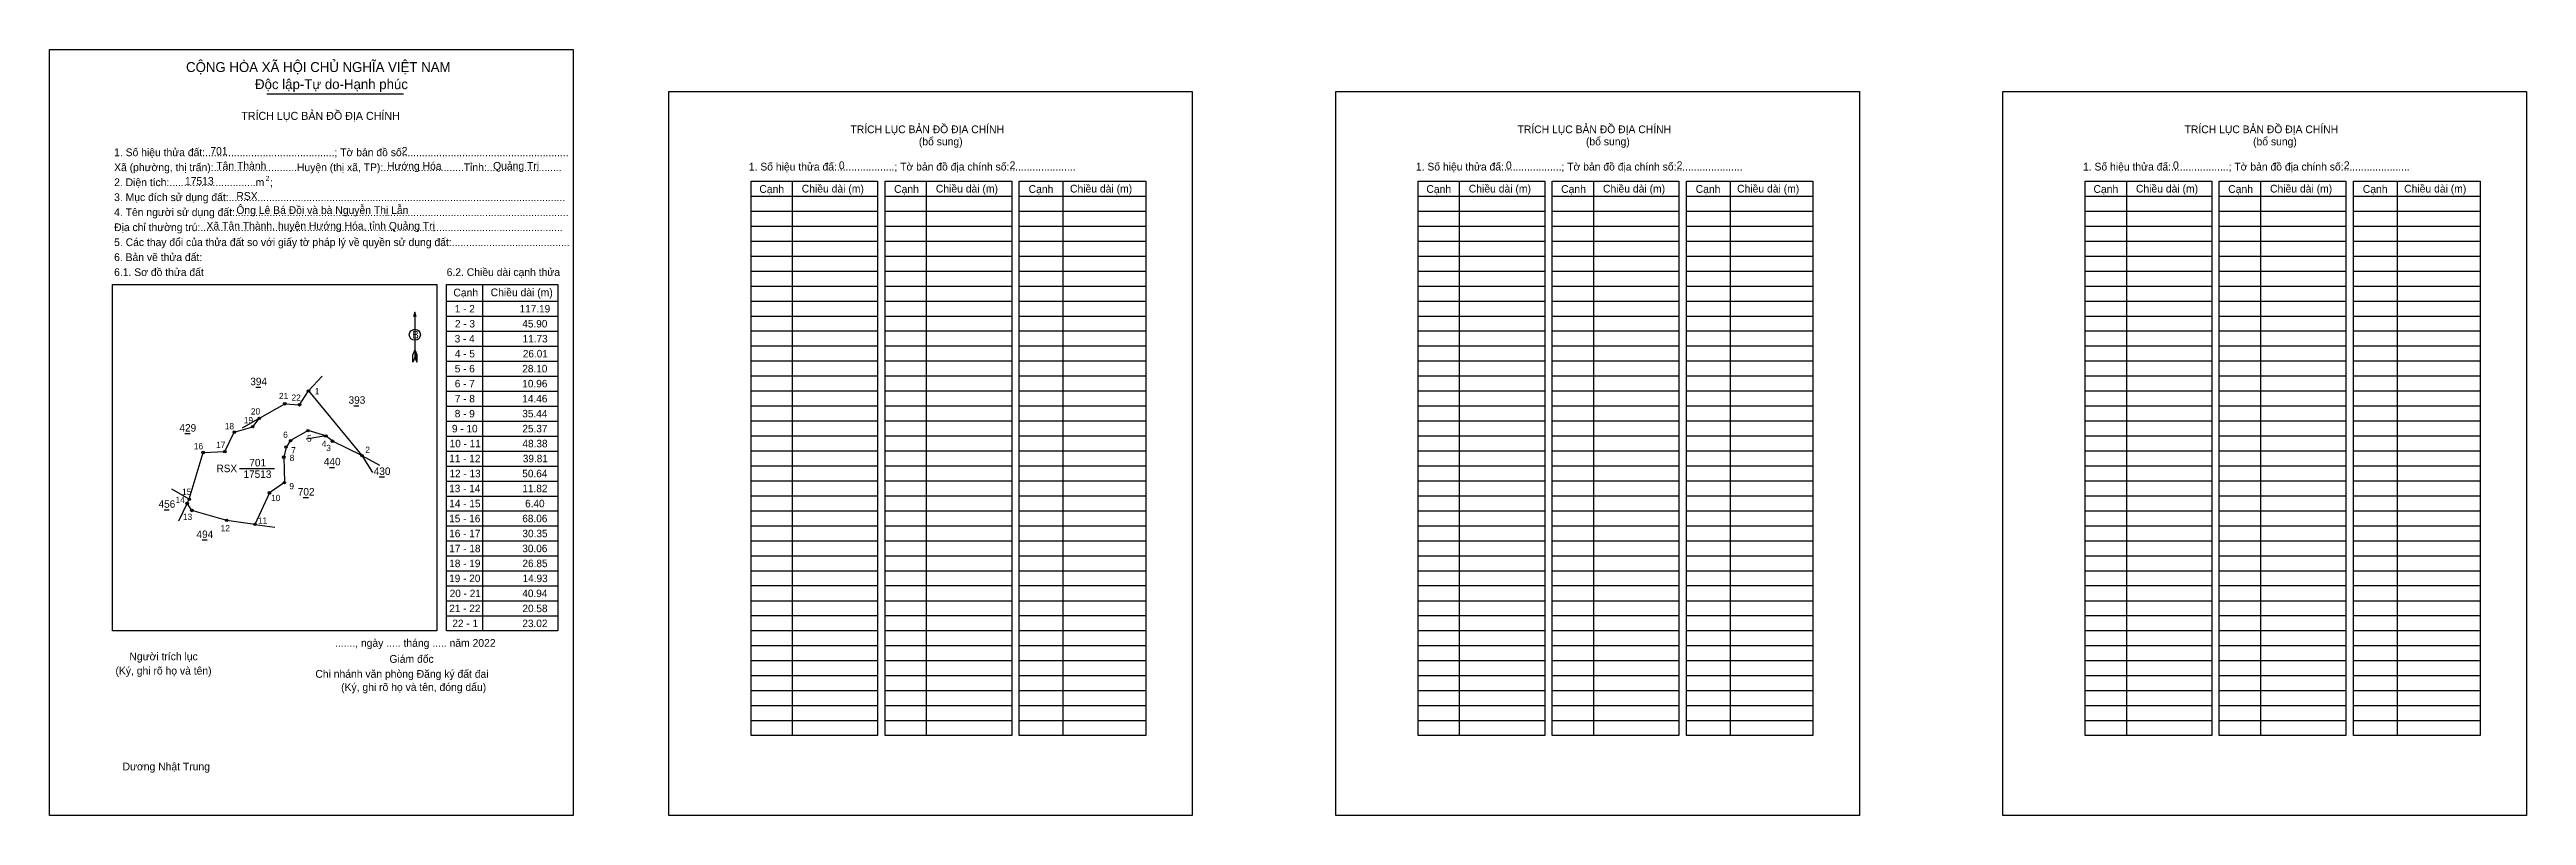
# Model space of a CAD drawing. Extents: x 540844 to 544302, y 1836674 to 1837744.
import ezdxf

# ---------------------------------------------------------------- set-up
doc = ezdxf.new("R2010")
doc.units = 0
for name, color, linetype in [('Level 1', 7, 'Continuous'), ('Level 10', 7, 'Continuous'), ('Level 11', 7, 'Continuous'), ('Level 13', 7, 'Continuous'), ('Level 2', 7, 'Continuous'), ('Level 27', 7, 'Continuous'), ('Level 36', 7, 'Continuous'), ('Level 52', 7, 'Continuous'), ('Level 6', 7, 'Continuous'), ('Level 9', 7, 'Continuous')]:
    doc.layers.add(name, color=color, linetype=linetype)

msp = doc.modelspace()

# ---------------------------------------------------------------- linework, layer by layer
at = {"layer": 'Level 1'}
for p, q in [((540844, 1837743.6), (540844, 1837743.6)), ((541708.4, 1837685.3), (541708.4, 1837685.3)), ((541823.3, 1837539), (542000, 1837539)), ((541880.8, 1837559.9), (541880.8, 1836786.1)), ((542010.5, 1837539), (542187.2, 1837539)), ((542068, 1837559.9), (542068, 1836786.1)), ((542197.7, 1837539), (542374.5, 1837539)), ((542258.7, 1837559.9), (542258.7, 1836786.1)), ((542754.5, 1837539), (542931.2, 1837539)), ((542812, 1837559.9), (542812, 1836786.1)), ((542941.7, 1837539), (543118.4, 1837539)), ((542999.2, 1837559.9), (542999.2, 1836786.1)), ((543129, 1837539), (543305.7, 1837539)), ((543190, 1837559.9), (543190, 1836786.1)), ((543685.7, 1837539), (543862.4, 1837539)), ((543743.2, 1837559.9), (543743.2, 1836786.1)), ((543872.9, 1837539), (544049.7, 1837539)), ((543930.5, 1837559.9), (543930.5, 1836786.1)), ((544060.2, 1837539), (544236.9, 1837539)), ((544121.2, 1837559.9), (544121.2, 1836786.1)), ((541823.3, 1837518.1), (542000, 1837518.1)), ((542010.5, 1837518.1), (542187.2, 1837518.1)), ((542197.7, 1837518.1), (542374.5, 1837518.1)), ((542754.5, 1837518.1), (542931.2, 1837518.1)), ((542941.7, 1837518.1), (543118.4, 1837518.1)), ((543129, 1837518.1), (543305.7, 1837518.1)), ((543685.7, 1837518.1), (543862.4, 1837518.1)), ((543872.9, 1837518.1), (544049.7, 1837518.1)), ((544060.2, 1837518.1), (544236.9, 1837518.1)), ((541823.3, 1837497.2), (542000, 1837497.2)), ((541823.3, 1837476.3), (542000, 1837476.3)), ((542010.5, 1837497.2), (542187.2, 1837497.2)), ((542010.5, 1837476.3), (542187.2, 1837476.3)), ((542197.7, 1837497.2), (542374.5, 1837497.2)), ((542197.7, 1837476.3), (542374.5, 1837476.3)), ((542754.5, 1837497.2), (542931.2, 1837497.2)), ((542754.5, 1837476.3), (542931.2, 1837476.3)), ((542941.7, 1837497.2), (543118.4, 1837497.2)), ((542941.7, 1837476.3), (543118.4, 1837476.3)), ((543129, 1837497.2), (543305.7, 1837497.2)), ((543129, 1837476.3), (543305.7, 1837476.3)), ((543685.7, 1837497.2), (543862.4, 1837497.2)), ((543685.7, 1837476.3), (543862.4, 1837476.3)), ((543872.9, 1837497.2), (544049.7, 1837497.2)), ((543872.9, 1837476.3), (544049.7, 1837476.3)), ((544060.2, 1837497.2), (544236.9, 1837497.2)), ((544060.2, 1837476.3), (544236.9, 1837476.3)), ((541823.3, 1837455.4), (542000, 1837455.4)), ((541823.3, 1837434.5), (542000, 1837434.5)), ((542010.5, 1837455.4), (542187.2, 1837455.4)), ((542010.5, 1837434.5), (542187.2, 1837434.5)), ((542197.7, 1837455.4), (542374.5, 1837455.4)), ((542197.7, 1837434.5), (542374.5, 1837434.5)), ((542754.5, 1837455.4), (542931.2, 1837455.4)), ((542754.5, 1837434.5), (542931.2, 1837434.5)), ((542941.7, 1837455.4), (543118.4, 1837455.4)), ((542941.7, 1837434.5), (543118.4, 1837434.5)), ((543129, 1837455.4), (543305.7, 1837455.4)), ((543129, 1837434.5), (543305.7, 1837434.5)), ((543685.7, 1837455.4), (543862.4, 1837455.4)), ((543685.7, 1837434.5), (543862.4, 1837434.5)), ((543872.9, 1837455.4), (544049.7, 1837455.4)), ((543872.9, 1837434.5), (544049.7, 1837434.5)), ((544060.2, 1837455.4), (544236.9, 1837455.4)), ((544060.2, 1837434.5), (544236.9, 1837434.5)), ((540932, 1837415.7), (540932, 1837415.7)), ((541448.6, 1837415.7), (541448.6, 1836932.2)), ((541823.3, 1837413.5), (542000, 1837413.5)), ((542010.5, 1837413.5), (542187.2, 1837413.5)), ((542197.7, 1837413.5), (542374.5, 1837413.5)), ((542754.5, 1837413.5), (542931.2, 1837413.5)), ((542941.7, 1837413.5), (543118.4, 1837413.5)), ((543129, 1837413.5), (543305.7, 1837413.5)), ((543685.7, 1837413.5), (543862.4, 1837413.5)), ((543872.9, 1837413.5), (544049.7, 1837413.5)), ((544060.2, 1837413.5), (544236.9, 1837413.5)), ((541354, 1837377.1), (541354, 1837313.9)), ((541398.4, 1837392.3), (541553.5, 1837392.3)), ((541398.4, 1837371.4), (541553.5, 1837371.4)), ((541823.3, 1837392.6), (542000, 1837392.6)), ((541823.3, 1837371.7), (542000, 1837371.7)), ((542010.5, 1837392.6), (542187.2, 1837392.6)), ((542010.5, 1837371.7), (542187.2, 1837371.7)), ((542197.7, 1837392.6), (542374.5, 1837392.6)), ((542197.7, 1837371.7), (542374.5, 1837371.7)), ((542754.5, 1837392.6), (542931.2, 1837392.6)), ((542754.5, 1837371.7), (542931.2, 1837371.7)), ((542941.7, 1837392.6), (543118.4, 1837392.6)), ((542941.7, 1837371.7), (543118.4, 1837371.7)), ((543129, 1837392.6), (543305.7, 1837392.6)), ((543129, 1837371.7), (543305.7, 1837371.7)), ((543685.7, 1837392.6), (543862.4, 1837392.6)), ((543685.7, 1837371.7), (543862.4, 1837371.7)), ((543872.9, 1837392.6), (544049.7, 1837392.6)), ((543872.9, 1837371.7), (544049.7, 1837371.7)), ((544060.2, 1837392.6), (544236.9, 1837392.6)), ((544060.2, 1837371.7), (544236.9, 1837371.7)), ((541398.4, 1837350.5), (541553.5, 1837350.5)), ((541398.4, 1837329.6), (541553.5, 1837329.6)), ((541823.3, 1837350.8), (542000, 1837350.8)), ((541823.3, 1837329.9), (542000, 1837329.9)), ((542010.5, 1837350.8), (542187.2, 1837350.8)), ((542010.5, 1837329.9), (542187.2, 1837329.9)), ((542197.7, 1837350.8), (542374.5, 1837350.8)), ((542197.7, 1837329.9), (542374.5, 1837329.9)), ((542754.5, 1837350.8), (542931.2, 1837350.8)), ((542754.5, 1837329.9), (542931.2, 1837329.9)), ((542941.7, 1837350.8), (543118.4, 1837350.8)), ((542941.7, 1837329.9), (543118.4, 1837329.9)), ((543129, 1837350.8), (543305.7, 1837350.8)), ((543129, 1837329.9), (543305.7, 1837329.9)), ((543685.7, 1837350.8), (543862.4, 1837350.8)), ((543685.7, 1837329.9), (543862.4, 1837329.9)), ((543872.9, 1837350.8), (544049.7, 1837350.8)), ((543872.9, 1837329.9), (544049.7, 1837329.9)), ((544060.2, 1837350.8), (544236.9, 1837350.8)), ((544060.2, 1837329.9), (544236.9, 1837329.9)), ((541351.2, 1837307.4), (541351.4, 1837317.9)), ((541354, 1837313.9), (541351.2, 1837307.4)), ((541354, 1837324.3), (541351.4, 1837317.9)), ((541354, 1837324.3), (541356.7, 1837317.9)), ((541354, 1837323.4), (541356.7, 1837316.9)), ((541354, 1837322.5), (541356.7, 1837316)), ((541354, 1837321.6), (541356.7, 1837315.1)), ((541354, 1837320.6), (541356.7, 1837314.1)), ((541354, 1837319.7), (541356.7, 1837313.2)), ((541354, 1837318.8), (541356.7, 1837312.2)), ((541354, 1837317.9), (541356.8, 1837311.3)), ((541354, 1837317), (541356.8, 1837310.4)), ((541354, 1837316.1), (541356.8, 1837309.4)), ((541354, 1837315.2), (541356.8, 1837308.5)), ((541354, 1837313.9), (541356.8, 1837307.4)), ((541356.8, 1837307.4), (541356.7, 1837317.9)), ((541398.4, 1837308.7), (541553.5, 1837308.7)), ((541823.3, 1837309), (542000, 1837309)), ((542010.5, 1837309), (542187.2, 1837309)), ((542197.7, 1837309), (542374.5, 1837309)), ((542754.5, 1837309), (542931.2, 1837309)), ((542941.7, 1837309), (543118.4, 1837309)), ((543129, 1837309), (543305.7, 1837309)), ((543685.7, 1837309), (543862.4, 1837309)), ((543872.9, 1837309), (544049.7, 1837309)), ((544060.2, 1837309), (544236.9, 1837309)), ((541398.4, 1837287.7), (541553.5, 1837287.7)), ((541398.4, 1837266.8), (541553.5, 1837266.8)), ((541823.3, 1837288.1), (542000, 1837288.1)), ((541823.3, 1837267.1), (542000, 1837267.1)), ((542010.5, 1837288.1), (542187.2, 1837288.1)), ((542010.5, 1837267.1), (542187.2, 1837267.1)), ((542197.7, 1837288.1), (542374.5, 1837288.1)), ((542197.7, 1837267.1), (542374.5, 1837267.1)), ((542754.5, 1837288.1), (542931.2, 1837288.1)), ((542754.5, 1837267.1), (542931.2, 1837267.1)), ((542941.7, 1837288.1), (543118.4, 1837288.1)), ((542941.7, 1837267.1), (543118.4, 1837267.1)), ((543129, 1837288.1), (543305.7, 1837288.1)), ((543129, 1837267.1), (543305.7, 1837267.1)), ((543685.7, 1837288.1), (543862.4, 1837288.1)), ((543685.7, 1837267.1), (543862.4, 1837267.1)), ((543872.9, 1837288.1), (544049.7, 1837288.1)), ((543872.9, 1837267.1), (544049.7, 1837267.1)), ((544060.2, 1837288.1), (544236.9, 1837288.1)), ((544060.2, 1837267.1), (544236.9, 1837267.1)), ((541398.4, 1837245.9), (541553.5, 1837245.9)), ((541398.4, 1837225), (541553.5, 1837225)), ((541823.3, 1837246.2), (542000, 1837246.2)), ((541823.3, 1837225.3), (542000, 1837225.3)), ((542010.5, 1837246.2), (542187.2, 1837246.2)), ((542010.5, 1837225.3), (542187.2, 1837225.3)), ((542197.7, 1837246.2), (542374.5, 1837246.2)), ((542197.7, 1837225.3), (542374.5, 1837225.3)), ((542754.5, 1837246.2), (542931.2, 1837246.2)), ((542754.5, 1837225.3), (542931.2, 1837225.3)), ((542941.7, 1837246.2), (543118.4, 1837246.2)), ((542941.7, 1837225.3), (543118.4, 1837225.3)), ((543129, 1837246.2), (543305.7, 1837246.2)), ((543129, 1837225.3), (543305.7, 1837225.3)), ((543685.7, 1837246.2), (543862.4, 1837246.2)), ((543685.7, 1837225.3), (543862.4, 1837225.3)), ((543872.9, 1837246.2), (544049.7, 1837246.2)), ((543872.9, 1837225.3), (544049.7, 1837225.3)), ((544060.2, 1837246.2), (544236.9, 1837246.2)), ((544060.2, 1837225.3), (544236.9, 1837225.3)), ((541398.4, 1837204.1), (541553.5, 1837204.1)), ((541823.3, 1837204.4), (542000, 1837204.4)), ((542010.5, 1837204.4), (542187.2, 1837204.4)), ((542197.7, 1837204.4), (542374.5, 1837204.4)), ((542754.5, 1837204.4), (542931.2, 1837204.4)), ((542941.7, 1837204.4), (543118.4, 1837204.4)), ((543129, 1837204.4), (543305.7, 1837204.4)), ((543685.7, 1837204.4), (543862.4, 1837204.4)), ((543872.9, 1837204.4), (544049.7, 1837204.4)), ((544060.2, 1837204.4), (544236.9, 1837204.4)), ((541398.4, 1837183.2), (541553.5, 1837183.2)), ((541398.4, 1837162.3), (541553.5, 1837162.3)), ((541823.3, 1837183.5), (542000, 1837183.5)), ((541823.3, 1837162.6), (542000, 1837162.6)), ((542010.5, 1837183.5), (542187.2, 1837183.5)), ((542010.5, 1837162.6), (542187.2, 1837162.6)), ((542197.7, 1837183.5), (542374.5, 1837183.5)), ((542197.7, 1837162.6), (542374.5, 1837162.6)), ((542754.5, 1837183.5), (542931.2, 1837183.5)), ((542754.5, 1837162.6), (542931.2, 1837162.6)), ((542941.7, 1837183.5), (543118.4, 1837183.5)), ((542941.7, 1837162.6), (543118.4, 1837162.6)), ((543129, 1837183.5), (543305.7, 1837183.5)), ((543129, 1837162.6), (543305.7, 1837162.6)), ((543685.7, 1837183.5), (543862.4, 1837183.5)), ((543685.7, 1837162.6), (543862.4, 1837162.6)), ((543872.9, 1837183.5), (544049.7, 1837183.5)), ((543872.9, 1837162.6), (544049.7, 1837162.6)), ((544060.2, 1837183.5), (544236.9, 1837183.5)), ((544060.2, 1837162.6), (544236.9, 1837162.6)), ((541398.4, 1837141.3), (541553.5, 1837141.3)), ((541398.4, 1837120.4), (541553.5, 1837120.4)), ((541823.3, 1837141.7), (542000, 1837141.7)), ((541823.3, 1837120.7), (542000, 1837120.7)), ((542010.5, 1837141.7), (542187.2, 1837141.7)), ((542010.5, 1837120.7), (542187.2, 1837120.7)), ((542197.7, 1837141.7), (542374.5, 1837141.7)), ((542197.7, 1837120.7), (542374.5, 1837120.7)), ((542754.5, 1837141.7), (542931.2, 1837141.7)), ((542754.5, 1837120.7), (542931.2, 1837120.7)), ((542941.7, 1837141.7), (543118.4, 1837141.7)), ((542941.7, 1837120.7), (543118.4, 1837120.7)), ((543129, 1837141.7), (543305.7, 1837141.7)), ((543129, 1837120.7), (543305.7, 1837120.7)), ((543685.7, 1837141.7), (543862.4, 1837141.7)), ((543685.7, 1837120.7), (543862.4, 1837120.7)), ((543872.9, 1837141.7), (544049.7, 1837141.7)), ((543872.9, 1837120.7), (544049.7, 1837120.7)), ((544060.2, 1837141.7), (544236.9, 1837141.7)), ((544060.2, 1837120.7), (544236.9, 1837120.7)), ((541398.4, 1837099.5), (541553.5, 1837099.5)), ((541823.3, 1837099.8), (542000, 1837099.8)), ((542010.5, 1837099.8), (542187.2, 1837099.8)), ((542197.7, 1837099.8), (542374.5, 1837099.8)), ((542754.5, 1837099.8), (542931.2, 1837099.8)), ((542941.7, 1837099.8), (543118.4, 1837099.8)), ((543129, 1837099.8), (543305.7, 1837099.8)), ((543685.7, 1837099.8), (543862.4, 1837099.8)), ((543872.9, 1837099.8), (544049.7, 1837099.8)), ((544060.2, 1837099.8), (544236.9, 1837099.8)), ((541398.4, 1837078.6), (541553.5, 1837078.6)), ((541398.4, 1837057.7), (541553.5, 1837057.7)), ((541823.3, 1837078.9), (542000, 1837078.9)), ((541823.3, 1837058), (542000, 1837058)), ((542010.5, 1837078.9), (542187.2, 1837078.9)), ((542010.5, 1837058), (542187.2, 1837058)), ((542197.7, 1837078.9), (542374.5, 1837078.9)), ((542197.7, 1837058), (542374.5, 1837058)), ((542754.5, 1837078.9), (542931.2, 1837078.9)), ((542754.5, 1837058), (542931.2, 1837058)), ((542941.7, 1837078.9), (543118.4, 1837078.9)), ((542941.7, 1837058), (543118.4, 1837058)), ((543129, 1837078.9), (543305.7, 1837078.9)), ((543129, 1837058), (543305.7, 1837058)), ((543685.7, 1837078.9), (543862.4, 1837078.9)), ((543685.7, 1837058), (543862.4, 1837058)), ((543872.9, 1837078.9), (544049.7, 1837078.9)), ((543872.9, 1837058), (544049.7, 1837058)), ((544060.2, 1837078.9), (544236.9, 1837078.9)), ((544060.2, 1837058), (544236.9, 1837058)), ((541398.4, 1837036.8), (541553.5, 1837036.8)), ((541398.4, 1837015.9), (541553.5, 1837015.9)), ((541823.3, 1837037.1), (542000, 1837037.1)), ((541823.3, 1837016.2), (542000, 1837016.2)), ((542010.5, 1837037.1), (542187.2, 1837037.1)), ((542010.5, 1837016.2), (542187.2, 1837016.2)), ((542197.7, 1837037.1), (542374.5, 1837037.1)), ((542197.7, 1837016.2), (542374.5, 1837016.2)), ((542754.5, 1837037.1), (542931.2, 1837037.1)), ((542754.5, 1837016.2), (542931.2, 1837016.2)), ((542941.7, 1837037.1), (543118.4, 1837037.1)), ((542941.7, 1837016.2), (543118.4, 1837016.2)), ((543129, 1837037.1), (543305.7, 1837037.1)), ((543129, 1837016.2), (543305.7, 1837016.2)), ((543685.7, 1837037.1), (543862.4, 1837037.1)), ((543685.7, 1837016.2), (543862.4, 1837016.2)), ((543872.9, 1837037.1), (544049.7, 1837037.1)), ((543872.9, 1837016.2), (544049.7, 1837016.2)), ((544060.2, 1837037.1), (544236.9, 1837037.1)), ((544060.2, 1837016.2), (544236.9, 1837016.2)), ((541398.4, 1836994.9), (541553.5, 1836994.9)), ((541823.3, 1836995.3), (542000, 1836995.3)), ((542010.5, 1836995.3), (542187.2, 1836995.3)), ((542197.7, 1836995.3), (542374.5, 1836995.3)), ((542754.5, 1836995.3), (542931.2, 1836995.3)), ((542941.7, 1836995.3), (543118.4, 1836995.3)), ((543129, 1836995.3), (543305.7, 1836995.3)), ((543685.7, 1836995.3), (543862.4, 1836995.3)), ((543872.9, 1836995.3), (544049.7, 1836995.3)), ((544060.2, 1836995.3), (544236.9, 1836995.3)), ((541398.4, 1836974), (541553.5, 1836974)), ((541398.4, 1836953.1), (541553.5, 1836953.1)), ((541823.3, 1836974.3), (542000, 1836974.3)), ((541823.3, 1836953.4), (542000, 1836953.4)), ((542010.5, 1836974.3), (542187.2, 1836974.3)), ((542010.5, 1836953.4), (542187.2, 1836953.4)), ((542197.7, 1836974.3), (542374.5, 1836974.3)), ((542197.7, 1836953.4), (542374.5, 1836953.4)), ((542754.5, 1836974.3), (542931.2, 1836974.3)), ((542754.5, 1836953.4), (542931.2, 1836953.4)), ((542941.7, 1836974.3), (543118.4, 1836974.3)), ((542941.7, 1836953.4), (543118.4, 1836953.4)), ((543129, 1836974.3), (543305.7, 1836974.3)), ((543129, 1836953.4), (543305.7, 1836953.4)), ((543685.7, 1836974.3), (543862.4, 1836974.3)), ((543685.7, 1836953.4), (543862.4, 1836953.4)), ((543872.9, 1836974.3), (544049.7, 1836974.3)), ((543872.9, 1836953.4), (544049.7, 1836953.4)), ((544060.2, 1836974.3), (544236.9, 1836974.3)), ((544060.2, 1836953.4), (544236.9, 1836953.4)), ((541384.5, 1836932.2), (541384.5, 1836932.2)), ((541823.3, 1836932.5), (542000, 1836932.5)), ((541823.3, 1836911.6), (542000, 1836911.6)), ((542010.5, 1836932.5), (542187.2, 1836932.5)), ((542010.5, 1836911.6), (542187.2, 1836911.6)), ((542197.7, 1836932.5), (542374.5, 1836932.5)), ((542197.7, 1836911.6), (542374.5, 1836911.6)), ((542754.5, 1836932.5), (542931.2, 1836932.5)), ((542754.5, 1836911.6), (542931.2, 1836911.6)), ((542941.7, 1836932.5), (543118.4, 1836932.5)), ((542941.7, 1836911.6), (543118.4, 1836911.6)), ((543129, 1836932.5), (543305.7, 1836932.5)), ((543129, 1836911.6), (543305.7, 1836911.6)), ((543685.7, 1836932.5), (543862.4, 1836932.5)), ((543685.7, 1836911.6), (543862.4, 1836911.6)), ((543872.9, 1836932.5), (544049.7, 1836932.5)), ((543872.9, 1836911.6), (544049.7, 1836911.6)), ((544060.2, 1836932.5), (544236.9, 1836932.5)), ((544060.2, 1836911.6), (544236.9, 1836911.6)), ((541823.3, 1836890.7), (542000, 1836890.7)), ((542010.5, 1836890.7), (542187.2, 1836890.7)), ((542197.7, 1836890.7), (542374.5, 1836890.7)), ((542754.5, 1836890.7), (542931.2, 1836890.7)), ((542941.7, 1836890.7), (543118.4, 1836890.7)), ((543129, 1836890.7), (543305.7, 1836890.7)), ((543685.7, 1836890.7), (543862.4, 1836890.7)), ((543872.9, 1836890.7), (544049.7, 1836890.7)), ((544060.2, 1836890.7), (544236.9, 1836890.7)), ((541823.3, 1836869.8), (542000, 1836869.8)), ((541823.3, 1836848.9), (542000, 1836848.9)), ((542010.5, 1836869.8), (542187.2, 1836869.8)), ((542010.5, 1836848.9), (542187.2, 1836848.9)), ((542197.7, 1836869.8), (542374.5, 1836869.8)), ((542197.7, 1836848.9), (542374.5, 1836848.9)), ((542754.5, 1836869.8), (542931.2, 1836869.8)), ((542754.5, 1836848.9), (542931.2, 1836848.9)), ((542941.7, 1836869.8), (543118.4, 1836869.8)), ((542941.7, 1836848.9), (543118.4, 1836848.9)), ((543129, 1836869.8), (543305.7, 1836869.8)), ((543129, 1836848.9), (543305.7, 1836848.9)), ((543685.7, 1836869.8), (543862.4, 1836869.8)), ((543685.7, 1836848.9), (543862.4, 1836848.9)), ((543872.9, 1836869.8), (544049.7, 1836869.8)), ((543872.9, 1836848.9), (544049.7, 1836848.9)), ((544060.2, 1836869.8), (544236.9, 1836869.8)), ((544060.2, 1836848.9), (544236.9, 1836848.9)), ((541823.3, 1836827.9), (542000, 1836827.9)), ((541823.3, 1836807), (542000, 1836807)), ((542010.5, 1836827.9), (542187.2, 1836827.9)), ((542010.5, 1836807), (542187.2, 1836807)), ((542197.7, 1836827.9), (542374.5, 1836827.9)), ((542197.7, 1836807), (542374.5, 1836807)), ((542754.5, 1836827.9), (542931.2, 1836827.9)), ((542754.5, 1836807), (542931.2, 1836807)), ((542941.7, 1836827.9), (543118.4, 1836827.9)), ((542941.7, 1836807), (543118.4, 1836807)), ((543129, 1836827.9), (543305.7, 1836827.9)), ((543129, 1836807), (543305.7, 1836807)), ((543685.7, 1836827.9), (543862.4, 1836827.9)), ((543685.7, 1836807), (543862.4, 1836807)), ((543872.9, 1836827.9), (544049.7, 1836827.9)), ((543872.9, 1836807), (544049.7, 1836807)), ((544060.2, 1836827.9), (544236.9, 1836827.9)), ((544060.2, 1836807), (544236.9, 1836807)), ((541574.9, 1836674.5), (541574.9, 1836674.5)), ((542439.3, 1836674.5), (542439.3, 1836674.5))]:
    msp.add_line(p, q, dxfattribs=at)
for points in [[(541823.3, 1837559.9), (542000, 1837559.9), (542000, 1836786.1), (541823.3, 1836786.1)], [(542010.5, 1837559.9), (542187.2, 1837559.9), (542187.2, 1836786.1), (542010.5, 1836786.1)], [(542197.7, 1837559.9), (542374.5, 1837559.9), (542374.5, 1836786.1), (542197.7, 1836786.1)], [(542754.5, 1837559.9), (542931.2, 1837559.9), (542931.2, 1836786.1), (542754.5, 1836786.1)], [(542941.7, 1837559.9), (543118.4, 1837559.9), (543118.4, 1836786.1), (542941.7, 1836786.1)], [(543129, 1837559.9), (543305.7, 1837559.9), (543305.7, 1836786.1), (543129, 1836786.1)], [(543685.7, 1837559.9), (543862.4, 1837559.9), (543862.4, 1836786.1), (543685.7, 1836786.1)], [(543872.9, 1837559.9), (544049.7, 1837559.9), (544049.7, 1836786.1), (543872.9, 1836786.1)], [(544060.2, 1837559.9), (544236.9, 1837559.9), (544236.9, 1836786.1), (544060.2, 1836786.1)], [(540932, 1837415.7), (541384.5, 1837415.7), (541384.5, 1836932.2), (540932, 1836932.2)], [(541398.4, 1837415.7), (541553.5, 1837415.7), (541553.5, 1836932.2), (541398.4, 1836932.2)]]:
    msp.add_lwpolyline(points, close=True, dxfattribs=at)
msp.add_lwpolyline([(541355.8, 1837370.4), (541354, 1837377.1), (541352.2, 1837370.4)], dxfattribs=at)
msp.add_circle((541354, 1837345.5), 7.72, dxfattribs=at)
at = {"layer": 'Level 10'}
msp.add_lwpolyline([(541036.2, 1837110.2), (541039.1, 1837115.9), (541058.5, 1837181.2), (541088.8, 1837182.4), (541101.9, 1837209.5), (541127.7, 1837217.2), (541136.9, 1837228.9), (541172.4, 1837249.2), (541193, 1837247.8), (541205.5, 1837267.1), (541280.2, 1837176.8), (541239, 1837196.9), (541229.8, 1837204.2), (541204.9, 1837211.7), (541180.5, 1837197.7), (541174.2, 1837188.8), (541171, 1837174.7), (541171.8, 1837139.2), (541151, 1837124.8), (541130.8, 1837080.8), (541091.4, 1837086.4), (541042.7, 1837100.3)], close=True, dxfattribs=at)
at = {"layer": 'Level 11'}
for centre in [(541205.5, 1837267.1), (541136.9, 1837228.9), (541172.4, 1837249.2), (541193, 1837247.8), (541101.9, 1837209.5), (541127.7, 1837217.2), (541174.2, 1837188.8), (541180.5, 1837197.7), (541204.9, 1837211.7), (541229.8, 1837204.2), (541239, 1837196.9), (541058.5, 1837181.2), (541088.8, 1837182.4), (541171, 1837174.7), (541280.2, 1837176.8), (541151, 1837124.8), (541171.8, 1837139.2), (541036.2, 1837110.2), (541036.2, 1837110.2), (541039.1, 1837115.9), (541042.7, 1837100.3), (541091.4, 1837086.4), (541130.8, 1837080.8)]:
    msp.add_circle(centre, 1.74, dxfattribs=at)
at = {"layer": 'Level 13'}
msp.add_line((541147.3, 1837681.8), (541338.1, 1837681.8), dxfattribs=at)
at = {"layer": 'Level 2'}
for points in [[(540844, 1837743.7), (541574.9, 1837743.7), (541574.9, 1836674.5), (540844, 1836674.5)], [(541708.4, 1837685.3), (542439.3, 1837685.3), (542439.3, 1836674.5), (541708.4, 1836674.5)], [(542639.7, 1837685.3), (543370.5, 1837685.3), (543370.5, 1836674.5), (542639.7, 1836674.5)], [(543570.9, 1837685.3), (544301.7, 1837685.3), (544301.7, 1836674.5), (543570.9, 1836674.5)]]:
    msp.add_lwpolyline(points, close=True, dxfattribs=at)
at = {"layer": 'Level 27'}
for p, q in [((541205.5, 1837267.1), (541224.5, 1837287.5)), ((541136.9, 1837228.9), (541112.7, 1837215.1)), ((541229.8, 1837204.2), (541202.2, 1837199.9)), ((541280.2, 1837176.8), (541294.9, 1837153.1)), ((541280.2, 1837176.8), (541304.8, 1837163.6)), ((541039.1, 1837115.9), (541014.9, 1837129.9)), ((541036.2, 1837110.2), (541023.9, 1837085.2)), ((541130.8, 1837080.8), (541158.4, 1837076.9))]:
    msp.add_line(p, q, dxfattribs=at)
at = {"layer": 'Level 9'}
for p, q in [((541132, 1837272.4), (541139.2, 1837272.4)), ((541268.8, 1837246.4), (541276, 1837246.4)), ((541033, 1837207.5), (541040.2, 1837207.5)), ((541109, 1837158.9), (541158, 1837158.9)), ((541234.7, 1837160.4), (541241.9, 1837160.4)), ((541198.3, 1837118.3), (541205.5, 1837118.3)), ((541304.3, 1837147.1), (541311.5, 1837147.1)), ((541003.9, 1837101.2), (541011.1, 1837101.2)), ((541057, 1837059.1), (541064.2, 1837059.1))]:
    msp.add_line(p, q, dxfattribs=at)

# ---------------------------------------------------------------- texts
at = {"layer": 'Level 1'}
for s, height, p in [('TRÍCH LỤC BẢN ĐỒ ĐỊA CHÍNH', 11.155, (541111.7, 1837645.5)), ('TRÍCH LỤC BẢN ĐỒ ĐỊA CHÍNH', 10.806, (541962.1, 1837626.9)), ('TRÍCH LỤC BẢN ĐỒ ĐỊA CHÍNH', 10.806, (542893.3, 1837626.9)), ('TRÍCH LỤC BẢN ĐỒ ĐỊA CHÍNH', 10.806, (543824.5, 1837626.9)), ('1. Số hiệu thửa đất:.............................................; Tờ bản đồ số:.........................................................', 10.8057, (540934.2, 1837594.8)), ('(bổ sung)', 10.81, (542057.6, 1837609.9)), ('(bổ sung)', 10.81, (542988.9, 1837609.9)), ('(bổ sung)', 10.81, (543920.1, 1837609.9)), ('Xã (phường, thị trấn):.............................Huyện (thị xã, TP):............................Tỉnh:..........................', 10.8057, (540934.2, 1837573.9)), ('1. Số hiệu thửa đấ:....................; Tờ bản đồ địa chính số:.......................', 10.806, (541820.2, 1837574.8)), ('1. Số hiệu thửa đấ:....................; Tờ bản đồ địa chính số:.......................', 10.806, (542751.4, 1837574.8)), ('1. Số hiệu thửa đấ:....................; Tờ bản đồ địa chính số:.......................', 10.806, (543682.7, 1837574.8)), ('3. Mục đích sử dụng đất:.....................................................................................................................', 10.8057, (540934.2, 1837532.1)), ('2. Diện tích:..............................m  ;', 10.806, (540934.2, 1837553)), ('2', 6.97, (541145.7, 1837560.3)), ('Cạnh', 10.81, (541834.9, 1837543.6)), ('Chiều dài (m)', 10.806, (541894.1, 1837544.1)), ('Cạnh', 10.81, (542023, 1837543.6)), ('Chiều dài (m)', 10.806, (542081.3, 1837544.1)), ('Cạnh', 10.81, (542210.8, 1837543.6)), ('Chiều dài (m)', 10.806, (542268.6, 1837544.1)), ('Cạnh', 10.81, (542766.1, 1837543.6)), ('Chiều dài (m)', 10.806, (542825.3, 1837544.1)), ('Cạnh', 10.81, (542954.2, 1837543.6)), ('Chiều dài (m)', 10.806, (543012.6, 1837544.1)), ('Cạnh', 10.81, (543142, 1837543.6)), ('Chiều dài (m)', 10.806, (543199.8, 1837544.1)), ('Cạnh', 10.81, (543697.3, 1837543.6)), ('Chiều dài (m)', 10.806, (543756.6, 1837544.1)), ('Cạnh', 10.81, (543885.4, 1837543.6)), ('Chiều dài (m)', 10.806, (543943.8, 1837544.1)), ('Cạnh', 10.81, (544073.3, 1837543.6)), ('Chiều dài (m)', 10.806, (544131, 1837544.1)), ('Địa chỉ thường trú:..............................................................................................................................', 10.8057, (540934.2, 1837490.2)), ('4. Tên người sử dụng đất:....................................................................................................................', 10.8057, (540934.2, 1837511.2)), ('5. Các thay đổi của thửa đất so với giấy tờ pháp lý về quyền sử dụng đất:.........................................', 10.8057, (540934.2, 1837469.3)), ('6. Bản vẽ thửa đất:', 10.806, (540934.2, 1837448.4)), ('6.1. Sơ đồ thửa đất', 10.806, (540934.2, 1837427.5)), ('6.2. Chiều dài cạnh thửa', 10.806, (541398.4, 1837427.5)), ('Cạnh', 10.81, (541407.8, 1837399)), ('Chiều dài (m)', 10.806, (541459.8, 1837399.3)), ('B', 10.5, (541350.1, 1837340.4)), ('......., ngày ..... tháng ..... năm 2022', 10.806, (541242.6, 1836909.9)), ('(Ký, ghi rõ họ và tên)', 10.806, (540936.1, 1836871.2)), ('Người trích lục', 10.806, (540955.5, 1836891.1)), ('Chi nhánh văn phòng Đăng ký đất đai', 10.806, (541215.1, 1836866.7)), ('Giám đốc', 10.81, (541318.5, 1836887.6)), ('(Ký, ghi rõ họ và tên, đóng dấu)', 10.806, (541251.1, 1836848.2)), ('Dương Nhật Trung', 10.806, (540946, 1836737.4))]:
    msp.add_text(s, height=height, dxfattribs=at).set_placement(p)
at = {"layer": 'Level 13'}
for s, height, p in [('CỘNG HÒA XÃ HỘI CHỦ NGHĨA VIỆT NAM', 13.803, (541034.6, 1837712.3)), ('Độc lập-Tự do-Hạnh phúc', 13.803, (541130.9, 1837688.4)), ('RSX', 10.46, (541077.1, 1837153.7)), ('17513', 10.46, (541114.8, 1837145.7)), ('701', 10.46, (541122.9, 1837161.7))]:
    msp.add_text(s, height=height, dxfattribs=at).set_placement(p)
at = {"layer": 'Level 36'}
for s, p in [('394', (541124.3, 1837275.1)), ('393', (541261.5, 1837249.2)), ('429', (541025.4, 1837210.3)), ('440', (541227, 1837163.2)), ('430', (541296.6, 1837149.8)), ('702', (541190.6, 1837121.1)), ('456', (540996.2, 1837104)), ('494', (541049.2, 1837061.8))]:
    msp.add_text(s, height=10.46, dxfattribs=at).set_placement(p)
at = {"layer": 'Level 52'}
for s, p in [('1 - 2', (541409.7, 1837376.6)), ('2 - 3', (541410, 1837355.7)), ('117.19', (541500.2, 1837376.6)), ('45.90', (541504, 1837355.7)), ('3 - 4', (541409.6, 1837334.8)), ('11.73', (541504.4, 1837334.8)), ('4 - 5', (541409.9, 1837313.9)), ('5 - 6', (541409.7, 1837293)), ('28.10', (541504, 1837293)), ('26.01', (541504.7, 1837313.9)), ('6 - 7', (541409.7, 1837272.1)), ('7 - 8', (541409.8, 1837251.1)), ('10.96', (541504, 1837272.1)), ('14.46', (541504, 1837251.1)), ('8 - 9', (541409.7, 1837230.2)), ('35.44', (541504, 1837230.2)), ('10 - 11', (541402.6, 1837188.4)), ('9 - 10', (541405.8, 1837209.3)), ('48.38', (541504.2, 1837188.4)), ('25.37', (541504.1, 1837209.3)), ('11 - 12', (541402, 1837167.5)), ('12 - 13', (541402.3, 1837146.6)), ('50.64', (541504, 1837146.6)), ('39.81', (541504.7, 1837167.5)), ('13 - 14', (541401.9, 1837125.7)), ('11.82', (541504.1, 1837125.7)), ('15 - 16', (541401.9, 1837083.8)), ('14 - 15', (541402.1, 1837104.7)), ('68.06', (541504, 1837083.8)), ('6.40', (541507.9, 1837104.7)), ('16 - 17', (541402, 1837062.9)), ('17 - 18', (541402.1, 1837042)), ('30.06', (541504, 1837042)), ('30.35', (541504.2, 1837062.9)), ('18 - 19', (541402, 1837021.1)), ('26.85', (541504.2, 1837021.1)), ('19 - 20', (541401.9, 1837000.2)), ('20 - 21', (541402.6, 1836979.3)), ('40.94', (541504, 1836979.3)), ('14.93', (541504.4, 1837000.2)), ('21 - 22', (541402, 1836958.3)), ('22 - 1', (541406.4, 1836937.4)), ('23.02', (541504.1, 1836937.4)), ('20.58', (541504.2, 1836958.3))]:
    msp.add_text(s, height=10.46, dxfattribs=at).set_placement(p)
at = {"layer": 'Level 6'}
for s, height, p in [('701', 10.81, (541068.5, 1837596.7)), ('2', 10.8, (541335.6, 1837596.9)), ('Tân Thành', 10.81, (541076.8, 1837576)), ('Hướng Hóa', 10.81, (541315.1, 1837575.8)), ('Quảng Trị', 10.81, (541463.2, 1837575.9)), ('0', 10.8, (541945.9, 1837576.7)), ('2', 10.8, (542184.3, 1837576.8)), ('0', 10.8, (542877.1, 1837576.7)), ('2', 10.8, (543115.5, 1837576.8)), ('0', 10.8, (543808.3, 1837576.7)), ('2', 10.8, (544046.8, 1837576.8)), ('17513', 10.81, (541033, 1837554.9)), ('RSX', 10.81, (541104.8, 1837533.9)), ('Xã Tân Thành, huyện Hướng Hóa, tỉnh Quảng Trị', 10.806, (541063.2, 1837492.2)), ('Ông Lê Bá Đồi và bà Nguyễn Thị Lẫn', 10.806, (541104.8, 1837514.1))]:
    msp.add_text(s, height=height, dxfattribs=at).set_placement(p)
at = {"layer": 'Level 9'}
for s, p in [('21', (541164.3, 1837255.7)), ('22', (541181.8, 1837253.4)), ('1', (541214.2, 1837262.4)), ('18', (541088.6, 1837213.6)), ('19', (541115.2, 1837222)), ('20', (541125.1, 1837234.2)), ('16', (541045.5, 1837185.6)), ('17', (541076.5, 1837187.4)), ('6', (541170.1, 1837201.6)), ('7', (541181.4, 1837179.9)), ('5', (541203.4, 1837196.3)), ('4', (541223.9, 1837189)), ('3', (541230.3, 1837183.1)), ('2', (541284.9, 1837180.6)), ('8', (541179.3, 1837169.2)), ('14', (541020, 1837110.8)), ('15', (541029, 1837121.9)), ('10', (541153.3, 1837113.3)), ('9', (541178.8, 1837129.8)), ('13', (541030.2, 1837087)), ('11', (541135, 1837081.8)), ('12', (541082.9, 1837071.2))]:
    msp.add_text(s, height=8.71, dxfattribs=at).set_placement(p)

doc.saveas('drawing.dxf')
